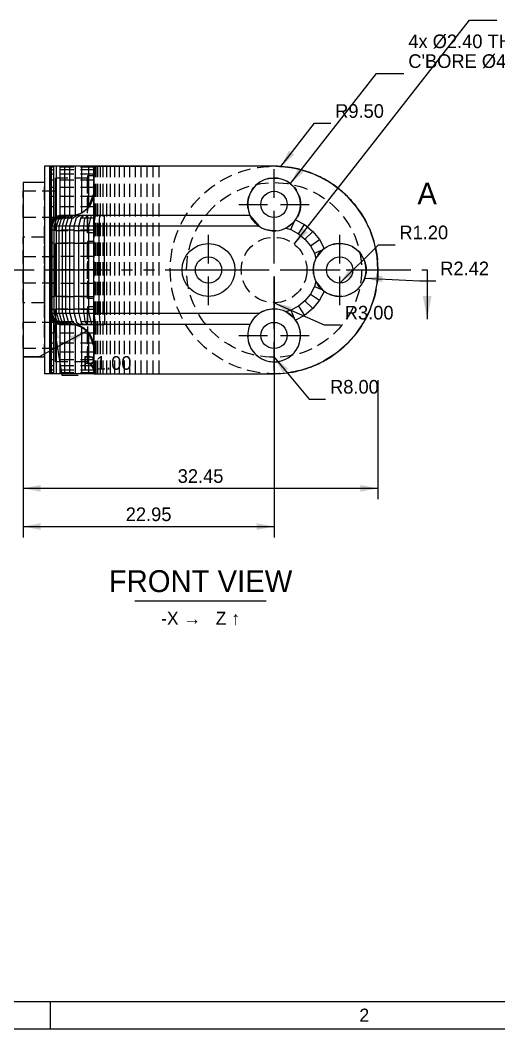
# Model space of a CAD drawing. Header units: millimetres. Extents: x 5 to 604, y -76 to 415.
# Drawn here: x 119.3 to 206.8, y 5 to 189.8 of the extents above; entities that cross this region are included whole.
import ezdxf
from ezdxf.enums import TextEntityAlignment as Align

# ---------------------------------------------------------------- set-up
doc = ezdxf.new("R2010")
doc.units = ezdxf.units.MM
for name, pattern in [('CENTER', [11.2, 7, -1.4, 1.4, -1.4]), ('HIDDEN', [3.6, 2.4, -1.2]), ('PHANTOM', [21, 11, -2, 2, -2, 2, -2])]:
    doc.linetypes.add(name, pattern=pattern)
for name, color, linetype in [('CENTER', 4, 'CENTER'), ('CUT', 1, 'PHANTOM'), ('CUTTHIN', 1, 'PHANTOM'), ('DIM', 3, 'CONTINUOUS'), ('FRAME', 7, 'CONTINUOUS'), ('HIDDEN', 8, 'HIDDEN'), ('TEXT', 3, 'CONTINUOUS'), ('TITLE', 7, 'CONTINUOUS'), ('VISIBLE', 7, 'CONTINUOUS')]:
    doc.layers.add(name, color=color, linetype=linetype)

msp = doc.modelspace()

# ---------------------------------------------------------------- linework, layer by layer
at = {"layer": 'CENTER'}
for p, q in [((165.7, 157.2), (165.7, 162.44)), ((159.26, 156), (164.5, 156)), ((166.9, 156), (172.14, 156)), ((165.7, 149.56), (165.7, 154.8)), ((165.7, 145.2), (165.7, 151.6)), ((153.7, 145.2), (153.7, 150.44)), ((177.7, 145.2), (177.7, 150.44)), ((147.26, 144), (152.5, 144)), ((153.7, 137.56), (153.7, 142.8)), ((154.9, 144), (160.14, 144)), ((158.1, 144), (164.5, 144)), ((165.7, 136.4), (165.7, 142.8)), ((166.9, 144), (173.3, 144)), ((171.26, 144), (176.5, 144)), ((177.7, 137.56), (177.7, 142.8)), ((178.9, 144), (184.14, 144)), ((165.7, 133.2), (165.7, 138.44)), ((159.26, 132), (164.5, 132)), ((166.9, 132), (172.14, 132)), ((165.7, 125.56), (165.7, 130.8))]:
    msp.add_line(p, q, dxfattribs=at)
at = {"layer": 'CUT'}
for p, q in [((110.8, 144), (124.8, 144)), ((179.7, 144), (193.7, 144)), ((193.7, 144), (193.7, 135))]:
    msp.add_line(p, q, dxfattribs=at)
msp.add_solid([(193.7, 135), (194.498, 139.2), (192.902, 139.2)], dxfattribs=at)
at = {"layer": 'CUTTHIN'}
msp.add_line((124.8, 144), (179.7, 144), dxfattribs=at)
at = {"layer": 'DIM'}
for p, q in [((169.393969, 148.728065), (201.443817, 189.75)), ((201.443817, 189.75), (206.443817, 189.75)), ((168.679801, 159.813972), (184.450855, 180)), ((184.450855, 180), (189.450855, 180)), ((166.942659, 162.95932), (173.068164, 170.863634)), ((173.068164, 170.863634), (176.068164, 170.863634)), ((177.7, 141.6), (184.818692, 148.62312)), ((184.818692, 148.62312), (187.818692, 148.62312)), ((119.8, 142.8), (119.8, 95)), ((165.7, 142.8), (165.7, 95)), ((182.308066, 142.519688), (192.295961, 142.0278)), ((192.295961, 142.0278), (195.295961, 142.0278)), ((165.7, 138), (174.832507, 133.926019)), ((125.285081, 134.585786), (126.891737, 124.715698)), ((174.832507, 133.926019), (177.832507, 133.926019)), ((131.528427, 132.828427), (122.726165, 128.082884)), ((122.726165, 128.082884), (119.726165, 128.082884)), ((165.7, 128), (172.134725, 120.345308)), ((119.8, 123.8), (119.8, 102)), ((126.891737, 124.715698), (129.891737, 124.715698)), ((184.7, 123.8), (184.7, 102)), ((172.134725, 120.345308), (175.134725, 120.345308)), ((119.8, 104), (184.7, 104)), ((119.8, 97), (165.7, 97))]:
    msp.add_line(p, q, dxfattribs=at)
for points in [[(166.942659, 162.95932), (169.383403, 165.11627), (168.422239, 165.861131)], [(168.679801, 159.813972), (171.129029, 161.961284), (170.170808, 162.709929)], [(169.393969, 148.728065), (171.843196, 150.875377), (170.884975, 151.624021)], [(177.7, 141.6), (180.404987, 143.414582), (179.550976, 144.280215)], [(182.308066, 142.519688), (185.474286, 141.75502), (185.5341, 142.969548)], [(165.7, 138), (168.374704, 136.14107), (168.8701, 137.251583)], [(125.285081, 134.585786), (125.199109, 131.329673), (126.399312, 131.525043)], [(131.528427, 132.828427), (128.423174, 131.845031), (129.000232, 130.774676)], [(165.7, 128), (167.293707, 125.159267), (168.224517, 125.94173)], [(119.8, 104), (123, 103.392), (123, 104.608)], [(184.7, 104), (181.5, 104.608), (181.5, 103.392)], [(119.8, 97), (123, 96.392), (123, 97.608)], [(165.7, 97), (162.5, 97.608), (162.5, 96.392)]]:
    msp.add_solid(points, dxfattribs=at)
at = {"layer": 'FRAME'}
msp.add_line((10, 10), (584, 10), dxfattribs=at)
at = {"layer": 'HIDDEN'}
for p, q in [((124.72, 163), (124.7, 163)), ((124.72, 162.837452), (124.7, 162.837452)), ((124.72, 162.837452), (124.72, 163)), ((124.72, 162.837452), (124.72, 163)), ((132.7, 163), (124.72, 163)), ((124.72, 162.352591), (124.72, 162.837452)), ((124.72, 162.352591), (124.72, 162.837452)), ((132.7, 162.837452), (124.72, 162.837452)), ((132.7, 163), (132.741739, 163)), ((132.7, 163), (132.7, 125)), ((132.7, 162.837452), (132.7, 163)), ((132.7, 162.352591), (132.7, 162.837452)), ((132.741739, 125), (132.741739, 163)), ((132.741739, 163), (132.886198, 163)), ((132.886198, 125), (132.886198, 163)), ((132.886198, 163), (133.132674, 163)), ((133.132674, 125), (133.132674, 163)), ((133.132674, 163), (133.479038, 163)), ((133.479038, 125), (133.479038, 163)), ((133.479038, 163), (133.922301, 163)), ((133.922301, 125), (133.922301, 163)), ((133.922301, 163), (134.458633, 163)), ((134.458633, 125), (134.458633, 163)), ((134.458633, 163), (135.083403, 163)), ((135.083403, 125), (135.083403, 163)), ((135.083403, 163), (135.791217, 163)), ((135.791217, 125), (135.791217, 163)), ((135.791217, 163), (136.575962, 163)), ((136.575962, 125), (136.575962, 163)), ((136.575962, 163), (137.430861, 163)), ((137.430861, 125), (137.430861, 163)), ((137.430861, 163), (138.348532, 163)), ((138.348532, 125), (138.348532, 163)), ((138.348532, 163), (139.321051, 163)), ((139.321051, 125), (139.321051, 163)), ((139.321051, 163), (140.340019, 163)), ((140.340019, 125), (140.340019, 163)), ((140.340019, 163), (141.396637, 163)), ((141.396637, 125), (141.396637, 163)), ((141.396637, 163), (142.481782, 163)), ((142.481782, 125), (142.481782, 163)), ((142.481782, 163), (143.586081, 163)), ((143.586081, 125), (143.586081, 163)), ((143.586081, 163), (144.7, 163)), ((144.7, 125), (144.7, 163)), ((165.7, 163), (144.7, 163)), ((124.72, 162.352591), (124.7, 162.352591)), ((124.72, 161.553711), (124.7, 161.553711)), ((124.72, 161.553711), (124.72, 162.352591)), ((124.72, 161.553711), (124.72, 162.352591)), ((132.7, 162.352591), (124.72, 162.352591)), ((124.72, 160.454483), (124.72, 161.553711)), ((124.72, 160.454483), (124.72, 161.553711)), ((132.7, 161.553711), (124.72, 161.553711)), ((131.6, 160.84), (125.7, 160.84)), ((125.7, 160.84), (125.7, 151.16)), ((125.7, 151.16), (125.7, 160.84)), ((132.7, 161.22), (131.6, 161.22)), ((131.6, 161.22), (131.6, 150.78)), ((131.6, 150.78), (131.6, 161.22)), ((131.6, 160.84), (131.6, 151.16)), ((131.6, 151.16), (131.6, 160.84)), ((132.7, 161.553711), (132.7, 162.352591)), ((132.7, 160.454483), (132.7, 161.553711)), ((132.7, 161.22), (132.7, 150.78)), ((132.7, 150.78), (132.7, 161.22)), ((123.7, 160), (123.7, 128)), ((123.7, 128), (123.7, 160)), ((124.72, 160.454483), (124.7, 160.454483)), ((124.72, 159.073713), (124.7, 159.073713)), ((124.72, 159.073713), (124.72, 160.454483)), ((124.72, 159.073713), (124.72, 160.454483)), ((132.7, 160.454483), (124.72, 160.454483)), ((124.72, 157.435029), (124.72, 159.073713)), ((124.72, 157.435029), (124.72, 159.073713)), ((132.7, 159.073713), (124.72, 159.073713)), ((132.7, 159.073713), (132.7, 160.454483)), ((132.7, 157.435029), (132.7, 159.073713)), ((119.8, 158.4), (119.8, 153.6)), ((119.8, 153.6), (119.8, 158.4)), ((125.7, 158.4), (119.8, 158.4)), ((124.72, 157.435029), (124.7, 157.435029)), ((124.72, 155.566467), (124.72, 157.435029)), ((124.72, 155.566467), (124.72, 157.435029)), ((132.7, 157.435029), (124.72, 157.435029)), ((125.7, 158.4), (125.7, 153.6)), ((125.7, 153.6), (125.7, 158.4)), ((131.810876, 155.485552), (132.7, 158)), ((132.7, 155.566467), (132.7, 157.435029)), ((124.72, 155.566467), (124.7, 155.566467)), ((124.72, 153.5), (124.72, 155.566467)), ((124.72, 153.5), (124.72, 155.566467)), ((132.7, 155.566467), (124.72, 155.566467)), ((130.549707, 154.45337), (131.810876, 155.485552)), ((132.7, 153.5), (132.7, 155.566467)), ((125.7, 153.6), (119.8, 153.6)), ((124.72, 153.5), (124.7, 153.5)), ((124.72, 151.270985), (124.72, 153.5)), ((124.72, 151.270985), (124.72, 153.5)), ((132.7, 153.5), (124.72, 153.5)), ((125.388955, 153.510351), (125.007435, 153.06547)), ((125.917927, 153.840751), (125.388955, 153.510351)), ((125.388955, 153.510351), (125.388955, 153.511072)), ((126.58926, 153.996932), (125.917927, 153.840751)), ((125.917927, 153.840751), (125.917927, 153.841374)), ((126.69998, 154), (126.58926, 153.996932)), ((126.58926, 153.996932), (126.58926, 153.997057)), ((128.7, 154), (129.386291, 154.059314)), ((129.386291, 154.059314), (130.549707, 154.45337)), ((132.7, 151.270985), (132.7, 153.5)), ((124.777044, 152.549765), (124.7, 152)), ((125.007435, 153.06547), (124.777044, 152.549765)), ((124.777044, 152.549765), (124.777044, 152.55009)), ((125.007435, 153.06547), (125.007435, 153.066058)), ((119.8, 150), (119.8, 138)), ((119.8, 138), (119.8, 150)), ((123.7, 150), (119.8, 150)), ((123.7, 150), (123.7, 138)), ((123.7, 138), (123.7, 150)), ((124.72, 151.270985), (124.7, 151.270985)), ((124.72, 148.917562), (124.72, 151.270985)), ((124.72, 148.917562), (124.72, 151.270985)), ((132.7, 151.270985), (124.72, 151.270985)), ((131.6, 151.16), (125.7, 151.16)), ((132.7, 150.78), (131.6, 150.78)), ((132.7, 148.917562), (132.7, 151.270985)), ((124.72, 148.917562), (124.7, 148.917562)), ((124.72, 146.479998), (124.72, 148.917562)), ((124.72, 146.479998), (124.72, 148.917562)), ((132.7, 148.917562), (124.72, 148.917562)), ((131.6, 148.84), (125.7, 148.84)), ((125.7, 148.84), (125.7, 139.16)), ((125.7, 139.16), (125.7, 148.84)), ((131.6, 148.84), (125.7, 148.84)), ((125.7, 148.84), (125.7, 139.16)), ((125.7, 139.16), (125.7, 148.84)), ((132.7, 149.22), (131.6, 149.22)), ((131.6, 149.22), (131.6, 138.78)), ((131.6, 138.78), (131.6, 149.22)), ((132.7, 149.22), (131.6, 149.22)), ((131.6, 149.22), (131.6, 138.78)), ((131.6, 138.78), (131.6, 149.22)), ((131.6, 148.84), (131.6, 139.16)), ((131.6, 139.16), (131.6, 148.84)), ((131.6, 148.84), (131.6, 139.16)), ((131.6, 139.16), (131.6, 148.84)), ((132.7, 149.22), (132.7, 138.78)), ((132.7, 138.78), (132.7, 149.22)), ((132.7, 149.22), (132.7, 138.78)), ((132.7, 138.78), (132.7, 149.22)), ((132.7, 146.479998), (132.7, 148.917562)), ((119.8, 146.4), (119.8, 141.6)), ((119.8, 141.6), (119.8, 146.4)), ((119.8, 146.4), (119.8, 141.6)), ((119.8, 141.6), (119.8, 146.4)), ((125.7, 146.4), (119.8, 146.4)), ((125.7, 146.4), (119.8, 146.4)), ((124.72, 146.479998), (124.7, 146.479998)), ((124.72, 144), (124.72, 146.479998)), ((124.72, 144), (124.72, 146.479998)), ((132.7, 146.479998), (124.72, 146.479998)), ((125.7, 146.4), (125.7, 141.6)), ((125.7, 141.6), (125.7, 146.4)), ((125.7, 146.4), (125.7, 141.6)), ((125.7, 141.6), (125.7, 146.4)), ((132.7, 144), (132.7, 146.479998)), ((124.72, 144), (124.7, 144)), ((124.72, 141.520002), (124.72, 144)), ((124.72, 141.520002), (124.72, 144)), ((132.7, 144), (124.72, 144)), ((132.7, 141.520002), (132.7, 144)), ((125.7, 141.6), (119.8, 141.6)), ((125.7, 141.6), (119.8, 141.6)), ((124.72, 141.520002), (124.7, 141.520002)), ((124.72, 139.082438), (124.72, 141.520002)), ((124.72, 139.082438), (124.72, 141.520002)), ((132.7, 141.520002), (124.72, 141.520002)), ((132.7, 139.082438), (132.7, 141.520002)), ((124.72, 139.082438), (124.7, 139.082438)), ((124.72, 136.729015), (124.72, 139.082438)), ((124.72, 136.729015), (124.72, 139.082438)), ((132.7, 139.082438), (124.72, 139.082438)), ((131.6, 139.16), (125.7, 139.16)), ((131.6, 139.16), (125.7, 139.16)), ((132.7, 138.78), (131.6, 138.78)), ((132.7, 138.78), (131.6, 138.78)), ((132.7, 136.729015), (132.7, 139.082438)), ((123.7, 138), (119.8, 138)), ((124.72, 136.729015), (124.7, 136.729015)), ((124.72, 134.5), (124.72, 136.729015)), ((124.72, 134.5), (124.72, 136.729015)), ((132.7, 136.729015), (124.72, 136.729015)), ((131.6, 136.84), (125.7, 136.84)), ((125.7, 136.84), (125.7, 127.16)), ((125.7, 127.16), (125.7, 136.84)), ((132.7, 137.22), (131.6, 137.22)), ((131.6, 137.22), (131.6, 126.78)), ((131.6, 126.78), (131.6, 137.22)), ((131.6, 136.84), (131.6, 127.16)), ((131.6, 127.16), (131.6, 136.84)), ((132.7, 137.22), (132.7, 126.78)), ((132.7, 126.78), (132.7, 137.22)), ((132.7, 134.5), (132.7, 136.729015)), ((124.7, 136), (124.777044, 135.450235)), ((124.777044, 135.450235), (125.007435, 134.93453)), ((124.777044, 135.44991), (124.777044, 135.450235)), ((125.007435, 134.93453), (125.388955, 134.489649)), ((125.007435, 134.933942), (125.007435, 134.93453)), ((119.8, 134.4), (119.8, 129.6)), ((119.8, 129.6), (119.8, 134.4)), ((125.7, 134.4), (119.8, 134.4)), ((124.72, 134.5), (124.7, 134.5)), ((124.72, 132.433533), (124.72, 134.5)), ((124.72, 132.433533), (124.72, 134.5)), ((132.7, 134.5), (124.72, 134.5)), ((125.388955, 134.489649), (125.917927, 134.159249)), ((125.388955, 134.488928), (125.388955, 134.489649)), ((125.7, 134.4), (125.7, 129.6)), ((125.7, 129.6), (125.7, 134.4)), ((125.917927, 134.159249), (126.58926, 134.003068)), ((125.917927, 134.158626), (125.917927, 134.159249)), ((126.58926, 134.002943), (126.58926, 134.003068)), ((126.58926, 134.003068), (126.69998, 134)), ((128.331833, 134), (128.7, 134)), ((128.7, 134), (129.386291, 133.940686)), ((129.386291, 133.940686), (130.549707, 133.54663)), ((130.549707, 133.54663), (131.810876, 132.514448)), ((132.7, 132.433533), (132.7, 134.5)), ((124.72, 132.433533), (124.7, 132.433533)), ((124.72, 130.564971), (124.72, 132.433533)), ((124.72, 130.564971), (124.72, 132.433533)), ((132.7, 132.433533), (124.72, 132.433533)), ((131.810876, 132.514448), (132.7, 130)), ((132.7, 130.564971), (132.7, 132.433533)), ((125.7, 129.6), (119.8, 129.6)), ((124.72, 130.564971), (124.7, 130.564971)), ((124.72, 128.926287), (124.72, 130.564971)), ((124.72, 128.926287), (124.72, 130.564971)), ((132.7, 130.564971), (124.72, 130.564971)), ((132.7, 128.926287), (132.7, 130.564971)), ((124.72, 128.926287), (124.7, 128.926287)), ((124.72, 127.545517), (124.7, 127.545517)), ((124.72, 127.545517), (124.72, 128.926287)), ((124.72, 127.545517), (124.72, 128.926287)), ((132.7, 128.926287), (124.72, 128.926287)), ((124.72, 126.446289), (124.72, 127.545517)), ((124.72, 126.446289), (124.72, 127.545517)), ((132.7, 127.545517), (124.72, 127.545517)), ((132.7, 127.545517), (132.7, 128.926287)), ((132.7, 126.446289), (132.7, 127.545517)), ((124.72, 126.446289), (124.7, 126.446289)), ((124.72, 125.647409), (124.7, 125.647409)), ((124.72, 125.647409), (124.72, 126.446289)), ((124.72, 125.647409), (124.72, 126.446289)), ((132.7, 126.446289), (124.72, 126.446289)), ((132.7, 125.647409), (124.72, 125.647409)), ((124.72, 125.162548), (124.72, 125.647409)), ((124.72, 125.162548), (124.72, 125.647409)), ((131.6, 127.16), (125.7, 127.16)), ((132.7, 126.78), (131.6, 126.78)), ((132.7, 125.647409), (132.7, 126.446289)), ((132.7, 125.162548), (132.7, 125.647409)), ((124.72, 125.162548), (124.7, 125.162548)), ((124.72, 125), (124.7, 125)), ((132.7, 125.162548), (124.72, 125.162548)), ((124.72, 125), (124.72, 125.162548)), ((124.72, 125), (124.72, 125.162548)), ((132.7, 125), (124.72, 125)), ((132.7, 125), (132.7, 125.162548)), ((132.7, 125), (132.741739, 125)), ((132.741739, 125), (132.886198, 125)), ((132.886198, 125), (133.132674, 125)), ((133.132674, 125), (133.479038, 125)), ((133.479038, 125), (133.922301, 125)), ((133.922301, 125), (134.458633, 125)), ((134.458633, 125), (135.083403, 125)), ((135.083403, 125), (135.791217, 125)), ((135.791217, 125), (136.575962, 125)), ((136.575962, 125), (137.430861, 125)), ((137.430861, 125), (138.348532, 125)), ((138.348532, 125), (139.321051, 125)), ((139.321051, 125), (140.340019, 125)), ((140.340019, 125), (141.396637, 125)), ((141.396637, 125), (142.481782, 125)), ((142.481782, 125), (143.586081, 125)), ((143.586081, 125), (144.7, 125)), ((144.7, 125), (165.7, 125))]:
    msp.add_line(p, q, dxfattribs=at)
for centre, radius in [((165.7, 144), 19), ((165.7, 144), 19), ((165.7, 156), 4.84), ((165.7, 144), 16), ((165.7, 144), 16), ((165.7, 144), 6), ((165.7, 144), 6), ((177.7, 144), 4.84)]:
    msp.add_circle(centre, radius, dxfattribs=at)
for start, end in [(90, 35.618566), (40.913448, 90)]:
    msp.add_arc((165.7, 132), 4.84, start, end, dxfattribs=at)
at = {"layer": 'TEXT'}
msp.add_line((140.25, 83.4), (164.25, 83.4), dxfattribs=at)
at = {"layer": 'TITLE'}
for p, q in [((124.8, 5), (124.8, 10)), ((5, 5), (589, 5))]:
    msp.add_line(p, q, dxfattribs=at)
at = {"layer": 'VISIBLE'}
for p, q in [((124.7, 163), (123.7, 163)), ((123.7, 163), (123.7, 125)), ((124.7, 163), (124.7, 152)), ((124.7, 152), (124.7, 163)), ((124.777044, 163), (124.7, 163)), ((124.777044, 152.55009), (124.777044, 163)), ((125.007435, 163), (124.777044, 163)), ((125.007435, 153.066058), (125.007435, 163)), ((125.388955, 163), (125.007435, 163)), ((125.388955, 153.511072), (125.388955, 163)), ((125.917927, 163), (125.388955, 163)), ((125.917927, 153.841374), (125.917927, 163)), ((126.58926, 163), (125.917927, 163)), ((126.58926, 153.997057), (126.58926, 163)), ((127.396486, 163), (126.58926, 163)), ((127.396486, 154), (127.396486, 163)), ((128.331833, 163), (127.396486, 163)), ((128.331833, 154), (128.331833, 163)), ((129.386291, 163), (128.331833, 163)), ((129.386291, 154.059314), (129.386291, 163)), ((130.549707, 163), (129.386291, 163)), ((130.549707, 154.45337), (130.549707, 163)), ((131.810876, 163), (130.549707, 163)), ((131.810876, 155.485552), (131.810876, 163)), ((132.7, 163), (131.810876, 163)), ((132.7, 163), (132.7, 158)), ((165.7, 163), (132.7, 163)), ((168.179998, 162.837452), (165.7, 163)), ((170.617562, 162.352591), (168.179998, 162.837452)), ((172.970985, 161.553711), (170.617562, 162.352591)), ((175.2, 160.454483), (172.970985, 161.553711)), ((123.7, 160), (119.8, 160)), ((119.8, 160), (119.8, 128)), ((177.266467, 159.073713), (175.2, 160.454483)), ((179.135029, 157.435029), (177.266467, 159.073713)), ((180.773713, 155.566467), (179.135029, 157.435029)), ((182.154483, 153.5), (180.773713, 155.566467)), ((125.120706, 153.227776), (126.697591, 154)), ((125.168709, 153.232831), (126.726506, 154)), ((125.312396, 153.243077), (126.83221, 154)), ((125.550366, 153.258792), (127.013685, 154)), ((125.880295, 153.280421), (127.269183, 154)), ((126.298962, 153.308609), (127.596245, 154)), ((126.385304, 152), (126.802266, 153.344247)), ((126.745744, 154), (126.697591, 154)), ((126.7, 154), (126.69998, 154)), ((126.7, 154), (127.396486, 154)), ((126.8705, 154), (126.726506, 154)), ((126.802266, 153.344247), (127.991719, 154)), ((127.070659, 154), (126.83221, 154)), ((126.969895, 152), (127.38526, 153.388552)), ((127.344293, 154), (127.013685, 154)), ((127.688766, 154), (127.269183, 154)), ((127.38526, 153.388552), (128.451798, 154)), ((127.396486, 154), (128.331833, 154)), ((128.100761, 154), (127.596245, 154)), ((127.628932, 152), (128.042173, 153.443168)), ((128.57631, 154), (127.991719, 154)), ((128.042173, 153.443168), (128.97205, 154)), ((128.331833, 154), (128.7, 154)), ((128.356067, 152), (128.766435, 153.510291)), ((129.110834, 154), (128.451798, 154)), ((134.7, 154), (128.7, 154)), ((128.766435, 153.510291), (129.547466, 154)), ((129.699185, 154), (128.97205, 154)), ((129.144298, 152), (129.550656, 153.592773)), ((130.335696, 154), (129.547466, 154)), ((129.550656, 153.592773), (130.172503, 154)), ((129.986033, 152), (130.386523, 153.693928)), ((131.014238, 154), (130.172503, 154)), ((130.386523, 153.693928), (130.841143, 154)), ((131.728276, 154), (130.841143, 154)), ((130.873166, 152), (131.070511, 153.414214)), ((131.070511, 153.414214), (131.546945, 154)), ((132.470933, 154), (131.546945, 154)), ((131.797153, 152), (132.283114, 154)), ((133.235057, 154), (132.283114, 154)), ((132.749097, 152), (133.042558, 154)), ((134.013289, 154), (133.042558, 154)), ((133.719829, 152), (133.817964, 154)), ((134.798135, 154), (133.817964, 154)), ((161.292552, 154), (134.7, 154)), ((134.7, 152), (134.7, 154)), ((161.292552, 154), (162.975005, 152)), ((183.253711, 151.270985), (182.154483, 153.5)), ((124.7, 152), (125.120706, 153.227776)), ((124.7, 136), (124.7, 152)), ((124.748153, 152), (124.7, 152)), ((124.748153, 152), (125.168709, 153.232831)), ((124.748153, 136), (124.748153, 152)), ((124.892147, 152), (124.748153, 152)), ((124.892147, 152), (125.312396, 153.243077)), ((124.892147, 136), (124.892147, 152)), ((125.130597, 152), (124.892147, 152)), ((125.130597, 152), (125.550366, 153.258792)), ((125.130597, 136), (125.130597, 152)), ((125.461205, 152), (125.130597, 152)), ((125.461205, 152), (125.880295, 153.280421)), ((125.461205, 136), (125.461205, 152)), ((125.880787, 152), (125.461205, 152)), ((125.880787, 152), (126.298962, 153.308609)), ((125.880787, 136), (125.880787, 152)), ((126.385304, 152), (125.880787, 152)), ((126.385304, 136), (126.385304, 152)), ((126.969895, 152), (126.385304, 152)), ((126.969895, 136), (126.969895, 152)), ((127.628932, 152), (126.969895, 152)), ((127.628932, 136), (127.628932, 152)), ((128.356067, 152), (127.628932, 152)), ((128.356067, 136), (128.356067, 152)), ((129.144298, 152), (128.356067, 152)), ((129.144298, 136), (129.144298, 152)), ((129.986033, 152), (129.144298, 152)), ((129.986033, 136), (129.986033, 152)), ((130.873166, 152), (129.986033, 152)), ((130.873166, 136), (130.873166, 152)), ((131.797153, 152), (130.873166, 152)), ((131.797153, 136), (131.797153, 152)), ((132.749097, 152), (131.797153, 152)), ((132.749097, 136), (132.749097, 152)), ((133.719829, 152), (132.749097, 152)), ((133.719829, 136), (133.719829, 152)), ((134.7, 152), (133.719829, 152)), ((134.7, 136), (134.7, 152)), ((162.975005, 152), (134.7, 152)), ((167.842127, 151.659851), (169.357587, 152.830196)), ((167.842127, 151.659851), (168.757764, 151.382096)), ((168.757764, 151.382096), (169.357587, 152.830196)), ((169.634494, 153.18125), (171.255702, 152.314696)), ((170.139185, 150.643711), (171.255702, 152.314696)), ((171.255702, 152.314696), (172.771068, 151.071068)), ((168.757764, 151.382096), (170.139185, 150.643711)), ((170.139185, 150.643711), (171.350011, 149.650011)), ((171.350011, 149.650011), (172.771068, 151.071068)), ((171.350011, 149.650011), (172.343711, 148.439186)), ((172.771068, 151.071068), (174.014696, 149.555702)), ((184.052591, 148.917562), (183.253711, 151.270985)), ((172.343711, 148.439186), (174.014696, 149.555702)), ((172.343711, 148.439186), (173.082096, 147.057764)), ((174.014696, 149.555702), (174.88125, 147.934495)), ((174.88125, 147.934495), (174.530196, 147.657587)), ((184.537452, 146.479998), (184.052591, 148.917562)), ((173.082096, 147.057764), (174.530196, 147.657587)), ((173.082096, 147.057764), (173.359851, 146.142127)), ((174.530196, 147.657587), (173.359851, 146.142127)), ((184.7, 144), (184.537452, 146.479998)), ((184.537452, 141.520002), (184.7, 144)), ((173.082096, 140.942236), (172.343711, 139.560814)), ((173.359851, 141.857873), (173.082096, 140.942236)), ((173.082096, 140.942236), (174.530196, 140.342413)), ((173.359851, 141.857873), (174.530196, 140.342413)), ((184.052591, 139.082438), (184.537452, 141.520002)), ((172.343711, 139.560814), (171.350011, 138.349989)), ((172.343711, 139.560814), (174.014696, 138.444298)), ((174.88125, 140.065505), (174.014696, 138.444298)), ((183.253711, 136.729015), (184.052591, 139.082438)), ((170.139185, 137.356289), (168.757764, 136.617904)), ((171.350011, 138.349989), (170.139185, 137.356289)), ((170.139185, 137.35629), (171.255702, 135.685304)), ((172.771068, 136.928932), (171.255702, 135.685304)), ((171.350011, 138.349989), (172.771068, 136.928932)), ((174.014696, 138.444298), (172.771068, 136.928932)), ((182.154483, 134.5), (183.253711, 136.729015)), ((124.7, 136), (124.7, 125)), ((124.7, 125), (124.7, 136)), ((124.7, 136), (125.120706, 134.772224)), ((124.748153, 136), (124.7, 136)), ((124.748153, 136), (125.168709, 134.767169)), ((124.892147, 136), (124.748153, 136)), ((124.777044, 125), (124.777044, 135.44991)), ((124.892147, 136), (125.312396, 134.756923)), ((125.130597, 136), (124.892147, 136)), ((125.007435, 125), (125.007435, 134.933942)), ((125.130597, 136), (125.550366, 134.741208)), ((125.461205, 136), (125.130597, 136)), ((125.461205, 136), (125.880295, 134.719579)), ((125.880787, 136), (125.461205, 136)), ((125.880787, 136), (126.298962, 134.691391)), ((126.385304, 136), (125.880787, 136)), ((126.385304, 136), (126.802266, 134.655753)), ((126.969895, 136), (126.385304, 136)), ((126.969895, 136), (127.38526, 134.611448)), ((127.628932, 136), (126.969895, 136)), ((127.628932, 136), (128.042173, 134.556832)), ((128.356067, 136), (127.628932, 136)), ((128.356067, 136), (128.766435, 134.489709)), ((129.144298, 136), (128.356067, 136)), ((129.144298, 136), (129.550656, 134.407227)), ((129.986033, 136), (129.144298, 136)), ((129.986033, 136), (130.386523, 134.306072)), ((130.873166, 136), (129.986033, 136)), ((130.873166, 136), (131.070511, 134.585786)), ((131.797153, 136), (130.873166, 136)), ((131.797153, 136), (132.283114, 134)), ((132.749097, 136), (131.797153, 136)), ((132.749097, 136), (133.042558, 134)), ((133.719829, 136), (132.749097, 136)), ((133.719829, 136), (133.817964, 134)), ((134.7, 136), (133.719829, 136)), ((134.7, 136), (134.7, 134)), ((162.975005, 136), (134.7, 136)), ((168.757764, 136.617904), (167.842127, 136.340149)), ((169.357587, 135.169804), (167.842127, 136.340149)), ((168.757764, 136.617904), (169.357587, 135.169804)), ((169.634494, 134.81875), (169.357587, 135.169804)), ((171.255702, 135.685304), (169.634494, 134.81875)), ((125.120706, 134.772224), (126.697591, 134)), ((125.168709, 134.767169), (126.726506, 134)), ((125.312396, 134.756923), (126.83221, 134)), ((125.388955, 125), (125.388955, 134.488928)), ((125.550366, 134.741208), (127.013685, 134)), ((125.880295, 134.719579), (127.269183, 134)), ((125.917927, 125), (125.917927, 134.158626)), ((126.298962, 134.691391), (127.596245, 134)), ((126.58926, 125), (126.58926, 134.002943)), ((126.745744, 134), (126.697591, 134)), ((126.69998, 134), (126.7, 134)), ((126.7, 134), (127.396486, 134)), ((126.8705, 134), (126.726506, 134)), ((126.802266, 134.655753), (127.991719, 134)), ((127.070659, 134), (126.83221, 134)), ((127.344293, 134), (127.013685, 134)), ((127.688766, 134), (127.269183, 134)), ((127.38526, 134.611448), (128.451798, 134)), ((127.396486, 134), (128.331833, 134)), ((127.396486, 125), (127.396486, 134)), ((128.100761, 134), (127.596245, 134)), ((128.57631, 134), (127.991719, 134)), ((128.042173, 134.556832), (128.97205, 134)), ((128.331833, 125), (128.331833, 134)), ((129.110834, 134), (128.451798, 134)), ((128.7, 134), (134.7, 134)), ((128.766435, 134.489709), (129.547466, 134)), ((129.699185, 134), (128.97205, 134)), ((129.386291, 125), (129.386291, 133.940686)), ((130.335696, 134), (129.547466, 134)), ((129.550656, 134.407227), (130.172503, 134)), ((131.014238, 134), (130.172503, 134)), ((130.386523, 134.306072), (130.841143, 134)), ((130.549707, 125), (130.549707, 133.54663)), ((131.728276, 134), (130.841143, 134)), ((131.070511, 134.585786), (131.546945, 134)), ((132.470933, 134), (131.546945, 134)), ((133.235057, 134), (132.283114, 134)), ((134.013289, 134), (133.042558, 134)), ((134.798135, 134), (133.817964, 134)), ((161.292552, 134), (134.7, 134)), ((180.773713, 132.433533), (182.154483, 134.5)), ((131.810876, 125), (131.810876, 132.514448)), ((179.135029, 130.564971), (180.773713, 132.433533)), ((132.7, 130), (132.7, 125)), ((177.266467, 128.926287), (179.135029, 130.564971)), ((123.7, 128), (119.8, 128)), ((172.970985, 126.446289), (175.2, 127.545517)), ((175.2, 127.545517), (177.266467, 128.926287)), ((168.179998, 125.162548), (170.617562, 125.647409)), ((170.617562, 125.647409), (172.970985, 126.446289)), ((124.7, 125), (123.7, 125)), ((124.777044, 125), (124.7, 125)), ((125.007435, 125), (124.777044, 125)), ((125.388955, 125), (125.007435, 125)), ((125.917927, 125), (125.388955, 125)), ((126.58926, 125), (125.917927, 125)), ((127.396486, 125), (126.58926, 125)), ((128.331833, 125), (127.396486, 125)), ((129.386291, 125), (128.331833, 125)), ((130.549707, 125), (129.386291, 125)), ((131.810876, 125), (130.549707, 125)), ((132.7, 125), (131.810876, 125)), ((132.7, 125), (165.7, 125)), ((165.7, 125), (168.179998, 125.162548))]:
    msp.add_line(p, q, dxfattribs=at)
for centre, radius in [((165.7, 156), 2.4), ((153.7, 144), 4.84), ((153.7, 144), 2.4), ((177.7, 144), 2.4), ((165.7, 132), 2.4)]:
    msp.add_circle(centre, radius, dxfattribs=at)
for centre, radius, start, end in [((165.7, 144), 19, 82.5, 90), ((165.7, 144), 19, 75, 82.5), ((165.7, 156), 4.84, 319.086552, 204.407469), ((165.7, 144), 19, 67.5, 75), ((165.7, 144), 19, 60, 67.5), ((165.7, 144), 19, 52.5, 60), ((165.7, 144), 19, 45, 52.5), ((128.7, 158), 4, 270, 360), ((165.7, 144), 19, 37.5, 45), ((165.7, 144), 19, 30, 37.5), ((165.7, 144), 19, 22.5, 30), ((165.7, 156), 4.84, 235.735397, 296.269138), ((165.7, 144), 19, 15, 22.5), ((177.7, 144), 4.84, 229.086552, 125.618566), ((165.7, 144), 19, 7.5, 15), ((177.7, 144), 4.84, 153.730862, 206.269138), ((165.7, 144), 19, 360, 7.5), ((165.7, 144), 19, 352.5, 360), ((165.7, 144), 19, 345, 352.5), ((165.7, 144), 19, 337.5, 345), ((165.7, 132), 4.84, 90, 124.264603), ((165.7, 132), 4.84, 63.730862, 90), ((165.7, 144), 19, 330, 337.5), ((165.7, 132), 4.84, 124.264603, 35.618566), ((165.7, 132), 4.84, 35.618566, 40.913448), ((128.7, 130), 4, 360, 90), ((165.7, 144), 19, 322.5, 330), ((165.7, 144), 19, 315, 322.5), ((165.7, 144), 19, 307.5, 315), ((165.7, 144), 19, 292.5, 300), ((165.7, 144), 19, 300, 307.5), ((165.7, 144), 19, 277.5, 285), ((165.7, 144), 19, 285, 292.5), ((165.7, 144), 19, 270, 277.5)]:
    msp.add_arc(centre, radius, start, end, dxfattribs=at)

# ---------------------------------------------------------------- texts
at = {"layer": 'TEXT'}
for s, p in [('4x Ø2.40 THRU', (190.250855, 184.625)), ("C'BORE Ø4.84x5.50 +Y", (190.250855, 181)), ('R9.50', (176.868164, 171.863634)), ('R1.20', (188.618692, 149.62312)), ('R2.42', (196.095961, 143.0278)), ('R3.00', (178.632507, 134.926019)), ('R1.00', (130.691737, 125.715698)), ('R8.00', (175.934725, 121.345308))]:
    msp.add_text(s, height=2.5, dxfattribs=at).set_placement(p)
msp.add_text('A', height=4, dxfattribs=at).set_placement((193.7, 158), align=Align.MIDDLE_CENTER)
for s, height, p in [('32.45', 2.5, (152.25, 105)), ('22.95', 2.5, (142.75, 98)), ('FRONT VIEW', 4, (152.25, 85)), ('-X →   Z ↑', 2.4, (152.25, 79))]:
    msp.add_text(s, height=height, dxfattribs=at).set_placement(p, align=Align.CENTER)
at = {"layer": 'TITLE'}
msp.add_text('2', height=2.4, dxfattribs=at).set_placement((182.2, 7.5), align=Align.MIDDLE_CENTER)

doc.saveas('drawing.dxf')
